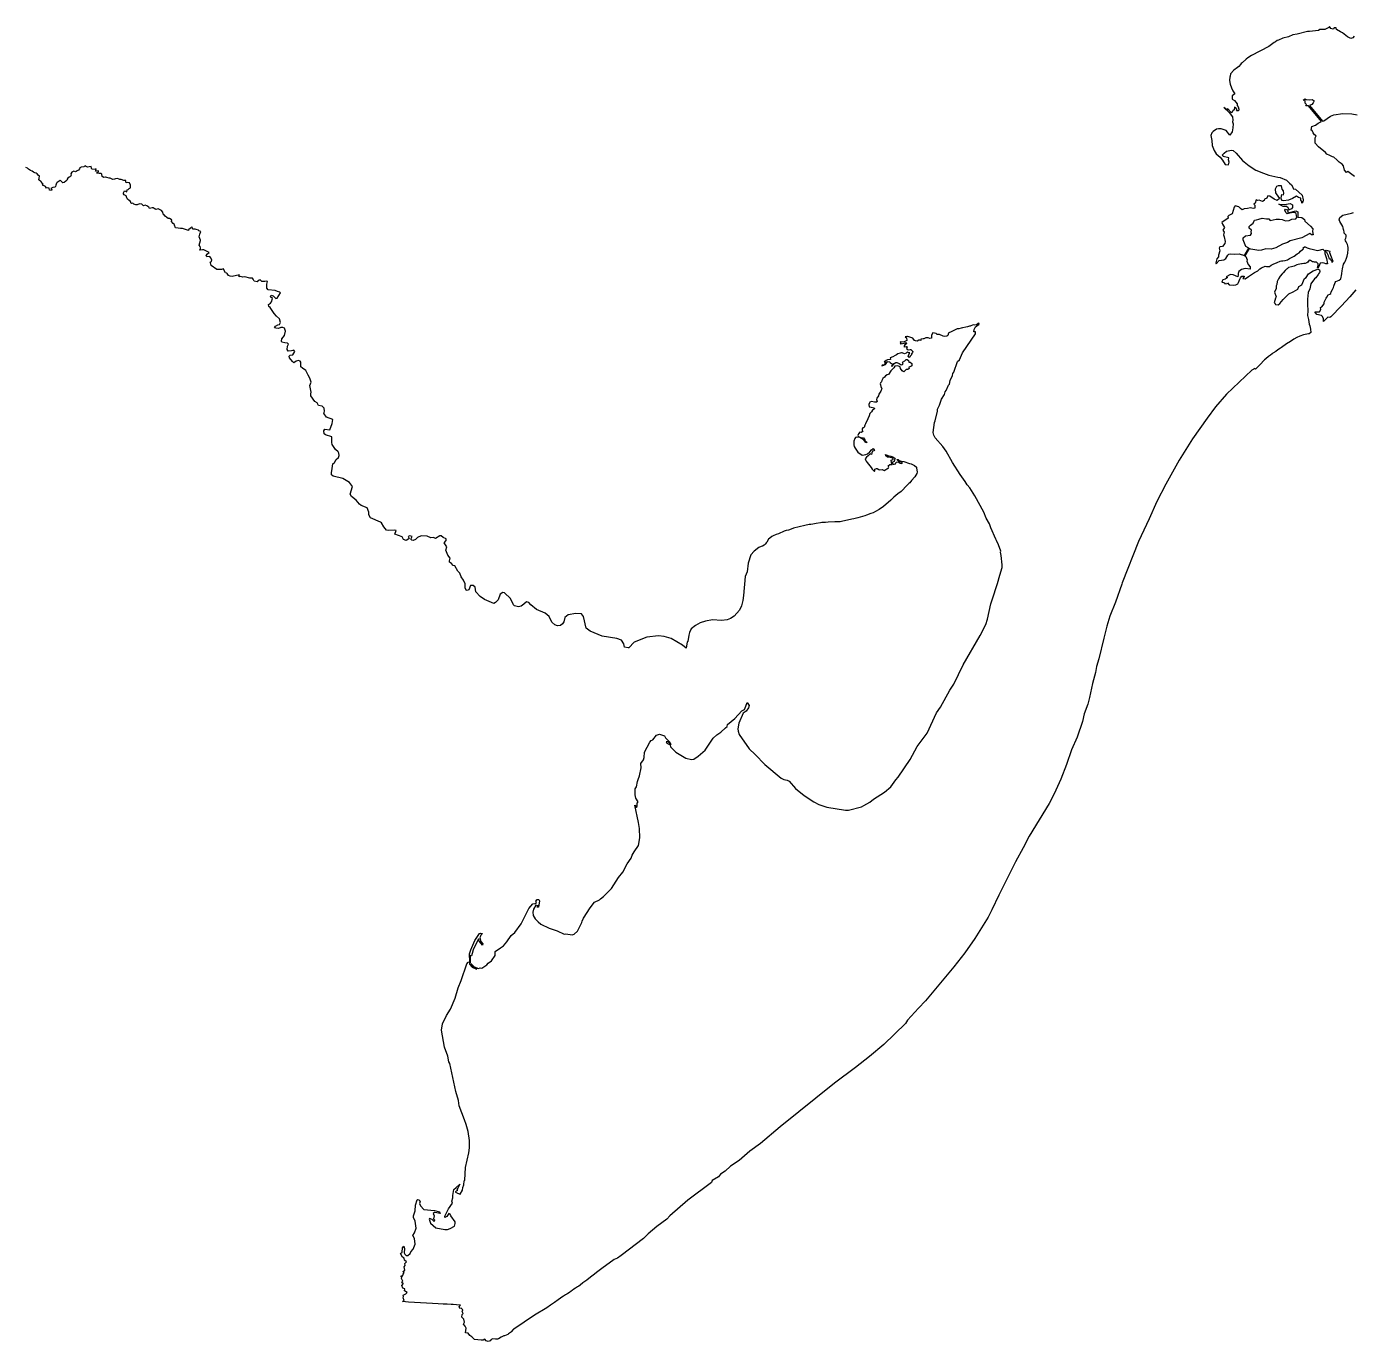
# Model space of a CAD drawing. Extents: x -74 to -34.8, y -33.8 to 5.3.
# Drawn here: x -54.126 to -52.032, y -33.752 to -31.677 of the extents above; entities that cross this region are included whole.
import ezdxf

# ---------------------------------------------------------------- set-up
doc = ezdxf.new("R2010")
doc.units = 0
doc.header["$LTSCALE"] = 2
doc.layers.add('UFEBRASIL', color=7, linetype='Continuous')

msp = doc.modelspace()

# ---------------------------------------------------------------- linework, layer by layer
at = {"layer": 'UFEBRASIL'}
for points in [[(-52.0307, -31.6923), (-52.0327, -31.6952), (-52.036, -31.6958), (-52.0414, -31.6933), (-52.0491, -31.6872), (-52.0523, -31.6857), (-52.0583, -31.682), (-52.0589, -31.679), (-52.062, -31.6791), (-52.0637, -31.6813), (-52.0677, -31.6801), (-52.0696, -31.6771), (-52.0704, -31.6784), (-52.0769, -31.682), (-52.0851, -31.682), (-52.0869, -31.6835), (-52.101, -31.685), (-52.1041, -31.6847), (-52.1205, -31.6893), (-52.1274, -31.6901), (-52.1341, -31.6933), (-52.1431, -31.6956), (-52.1502, -31.6985), (-52.1524, -31.6993), (-52.1549, -31.7012), (-52.1567, -31.7025), (-52.161, -31.7057), (-52.1653, -31.7085), (-52.1929, -31.7226), (-52.1985, -31.7264), (-52.2009, -31.7287), (-52.2073, -31.7343), (-52.2092, -31.7355), (-52.2103, -31.7369), (-52.2129, -31.74), (-52.2148, -31.7415), (-52.2204, -31.746), (-52.2258, -31.7519), (-52.2266, -31.7555), (-52.2271, -31.7572), (-52.2276, -31.7618), (-52.2271, -31.7653), (-52.2266, -31.7683), (-52.2245, -31.7737), (-52.2222, -31.7788), (-52.219, -31.7835), (-52.223, -31.7867), (-52.2232, -31.789), (-52.2234, -31.7918), (-52.2197, -31.7937), (-52.2155, -31.7993), (-52.2153, -31.8018), (-52.2139, -31.8038), (-52.2126, -31.8076), (-52.2134, -31.8099), (-52.2162, -31.8102), (-52.2155, -31.8085), (-52.2172, -31.8055), (-52.2193, -31.8044), (-52.2201, -31.8084), (-52.2219, -31.81), (-52.2235, -31.8134), (-52.2253, -31.8124), (-52.2305, -31.8065), (-52.2305, -31.8091), (-52.2362, -31.805), (-52.2279, -31.813), (-52.2227, -31.8196), (-52.222, -31.8251), (-52.2228, -31.8274), (-52.2216, -31.8306), (-52.2219, -31.837), (-52.223, -31.8434), (-52.2267, -31.8485), (-52.2327, -31.841), (-52.2405, -31.8385), (-52.2446, -31.8383), (-52.2477, -31.839), (-52.2534, -31.8425), (-52.2552, -31.8447), (-52.2568, -31.8493), (-52.2551, -31.8569), (-52.2545, -31.8648), (-52.2515, -31.8728), (-52.2501, -31.8754), (-52.2487, -31.8778), (-52.2423, -31.8832), (-52.2384, -31.8881), (-52.2345, -31.8947), (-52.2289, -31.8956), (-52.2279, -31.8909), (-52.2291, -31.8875), (-52.2286, -31.8844), (-52.2376, -31.8823), (-52.2382, -31.8798), (-52.236, -31.877), (-52.2322, -31.8739), (-52.2241, -31.8722), (-52.2214, -31.8725), (-52.2168, -31.8768), (-52.2069, -31.8883), (-52.1965, -31.8967), (-52.1858, -31.904), (-52.1737, -31.9085), (-52.1652, -31.9117), (-52.1509, -31.9148), (-52.1473, -31.9156), (-52.1376, -31.9193), (-52.133, -31.9237), (-52.1327, -31.9244), (-52.1296, -31.927), (-52.1275, -31.9306), (-52.1269, -31.9332), (-52.123, -31.9335), (-52.1129, -31.9431), (-52.1112, -31.9507), (-52.1117, -31.9541), (-52.1131, -31.9559), (-52.1133, -31.9532), (-52.1148, -31.9513), (-52.115, -31.9478), (-52.1186, -31.9469), (-52.1218, -31.945), (-52.128, -31.9486), (-52.1342, -31.9509), (-52.142, -31.9523), (-52.1442, -31.9515), (-52.1455, -31.9498), (-52.146, -31.9475), (-52.1448, -31.9424), (-52.1423, -31.9425), (-52.1414, -31.9406), (-52.1423, -31.9362), (-52.1445, -31.9338), (-52.1454, -31.9286), (-52.1507, -31.9283), (-52.1532, -31.9294), (-52.1555, -31.9339), (-52.1547, -31.9396), (-52.1539, -31.9413), (-52.1484, -31.9485), (-52.1522, -31.9516), (-52.1569, -31.9497), (-52.164, -31.9448), (-52.167, -31.9441), (-52.1686, -31.9482), (-52.172, -31.9494), (-52.1725, -31.9515), (-52.1751, -31.9534), (-52.1808, -31.951), (-52.1832, -31.9514), (-52.1854, -31.9507), (-52.1867, -31.9558), (-52.1892, -31.9575), (-52.1876, -31.9591), (-52.1875, -31.9637), (-52.1902, -31.9644), (-52.1945, -31.9633), (-52.1988, -31.964), (-52.2041, -31.9646), (-52.2074, -31.9664), (-52.2102, -31.9644), (-52.2126, -31.9615), (-52.2186, -31.96), (-52.2201, -31.9624), (-52.2233, -31.9725), (-52.2286, -31.9754), (-52.23, -31.9771), (-52.2297, -31.9793), (-52.2397, -31.9863), (-52.2384, -31.9889), (-52.2354, -31.9944), (-52.2377, -31.9982), (-52.2359, -32.0014), (-52.2371, -32.006), (-52.2356, -32.0088), (-52.2342, -32.0165), (-52.2349, -32.0197), (-52.2385, -32.0241), (-52.2424, -32.025), (-52.2438, -32.0269), (-52.2425, -32.0311), (-52.2447, -32.0378), (-52.2445, -32.0404), (-52.2473, -32.0437), (-52.2492, -32.0498), (-52.2482, -32.0517), (-52.2436, -32.0463), (-52.2364, -32.045), (-52.233, -32.0431), (-52.2302, -32.0378), (-52.2287, -32.0364), (-52.2263, -32.0358), (-52.2199, -32.0364), (-52.2124, -32.0359), (-52.2039, -32.0384), (-52.1969, -32.027), (-52.2015, -32.024), (-52.2059, -32.0137), (-52.2058, -32.0103), (-52.2019, -32.0075), (-52.1945, -32.0063), (-52.1929, -32.0036), (-52.1932, -32.0009), (-52.1925, -31.9982), (-52.1966, -31.9952), (-52.1961, -31.9925), (-52.1944, -31.9903), (-52.1898, -31.9876), (-52.1882, -31.9829), (-52.1846, -31.982), (-52.1809, -31.9813), (-52.1756, -31.9793), (-52.1691, -31.9804), (-52.1655, -31.9808), (-52.1632, -31.9831), (-52.1536, -31.981), (-52.1486, -31.9809), (-52.1443, -31.9814), (-52.1391, -31.9835), (-52.1332, -31.9832), (-52.1291, -31.9811), (-52.1229, -31.9807), (-52.1212, -31.9787), (-52.1223, -31.9723), (-52.1237, -31.9711), (-52.1276, -31.9704), (-52.1365, -31.9725), (-52.1384, -31.9707), (-52.1403, -31.967), (-52.1389, -31.9654), (-52.1364, -31.9663), (-52.1338, -31.9651), (-52.1347, -31.9633), (-52.1377, -31.961), (-52.1426, -31.9609), (-52.1495, -31.9573), (-52.1405, -31.9578), (-52.1314, -31.9566), (-52.1282, -31.9587), (-52.1278, -31.9625), (-52.1296, -31.9646), (-52.1358, -31.9672), (-52.1346, -31.971), (-52.1225, -31.9681), (-52.1196, -31.9695), (-52.1197, -31.9781), (-52.1131, -31.9782), (-52.1093, -31.9817), (-52.1084, -31.9844), (-52.0997, -31.9919), (-52.0961, -31.9962), (-52.0963, -32.0008), (-52.0953, -32.0056), (-52.0982, -32.0059), (-52.1007, -32.0038), (-52.1133, -32.0107), (-52.1318, -32.0154), (-52.1359, -32.0181), (-52.1437, -32.0204), (-52.1543, -32.0265), (-52.1619, -32.0283), (-52.17, -32.0278), (-52.1767, -32.0302), (-52.1813, -32.0305), (-52.1937, -32.0283), (-52.1962, -32.0273), (-52.2034, -32.0388), (-52.2015, -32.0402), (-52.1994, -32.0454), (-52.1998, -32.0475), (-52.1979, -32.0528), (-52.1947, -32.0563), (-52.195, -32.06), (-52.2029, -32.0589), (-52.2085, -32.0604), (-52.2125, -32.0636), (-52.2139, -32.0669), (-52.2135, -32.0691), (-52.2144, -32.0723), (-52.2216, -32.0688), (-52.226, -32.0683), (-52.2327, -32.0723), (-52.2306, -32.0734), (-52.2326, -32.0746), (-52.2333, -32.0745), (-52.2344, -32.0756), (-52.2381, -32.0767), (-52.2389, -32.0789), (-52.2396, -32.0805), (-52.2365, -32.0811), (-52.235, -32.0822), (-52.2349, -32.0833), (-52.2313, -32.0828), (-52.2305, -32.0816), (-52.2279, -32.0848), (-52.2206, -32.0853), (-52.2172, -32.0846), (-52.2144, -32.083), (-52.2131, -32.0809), (-52.2109, -32.076), (-52.2102, -32.0737), (-52.208, -32.0712), (-52.2043, -32.0709), (-52.2041, -32.0713), (-52.2061, -32.0748), (-52.2026, -32.0753), (-52.1974, -32.0718), (-52.1877, -32.0652), (-52.1846, -32.0638), (-52.1826, -32.0628), (-52.1794, -32.0596), (-52.1767, -32.0578), (-52.1712, -32.0555), (-52.1688, -32.0557), (-52.1643, -32.0558), (-52.1614, -32.0539), (-52.1585, -32.052), (-52.1523, -32.0493), (-52.1473, -32.0475), (-52.1452, -32.0471), (-52.1431, -32.0467), (-52.1393, -32.0465), (-52.1358, -32.0453), (-52.1328, -32.0432), (-52.1295, -32.0416), (-52.1256, -32.0397), (-52.1251, -32.0394), (-52.1205, -32.0359), (-52.1175, -32.0344), (-52.1156, -32.0316), (-52.1124, -32.0288), (-52.1106, -32.0279), (-52.1112, -32.0264), (-52.1093, -32.0247), (-52.1082, -32.0248), (-52.1048, -32.0261), (-52.1019, -32.0273), (-52.0948, -32.0292), (-52.0947, -32.0292), (-52.0908, -32.0299), (-52.0884, -32.0303), (-52.0857, -32.0299), (-52.08, -32.0283), (-52.0775, -32.0309), (-52.0747, -32.0299), (-52.0688, -32.0318), (-52.0695, -32.0339), (-52.0686, -32.0362), (-52.0682, -32.0377), (-52.0645, -32.0475), (-52.0654, -32.0493), (-52.0652, -32.048), (-52.0669, -32.0465), (-52.0673, -32.0444), (-52.0696, -32.044), (-52.0703, -32.0423), (-52.071, -32.0401), (-52.0714, -32.0389), (-52.0731, -32.0345), (-52.074, -32.0337), (-52.0767, -32.0318), (-52.0769, -32.0352), (-52.0745, -32.043), (-52.0727, -32.0516), (-52.0755, -32.0514), (-52.078, -32.0506), (-52.0799, -32.05), (-52.0845, -32.0503), (-52.0855, -32.0529), (-52.0862, -32.056), (-52.0884, -32.0585), (-52.0876, -32.0538), (-52.0877, -32.0515), (-52.0901, -32.0491), (-52.0934, -32.0487), (-52.0947, -32.0486), (-52.0963, -32.0482), (-52.0996, -32.0465), (-52.1018, -32.0456), (-52.1036, -32.049), (-52.1054, -32.0498), (-52.1078, -32.0509), (-52.1102, -32.0509), (-52.1128, -32.0517), (-52.114, -32.0517), (-52.1191, -32.0524), (-52.1212, -32.0534), (-52.1256, -32.055), (-52.1294, -32.0565), (-52.1341, -32.0575), (-52.1366, -32.0594), (-52.1372, -32.0599), (-52.1394, -32.0622), (-52.1427, -32.066), (-52.1445, -32.0673), (-52.1473, -32.0709), (-52.1499, -32.075), (-52.1521, -32.0797), (-52.1527, -32.0841), (-52.154, -32.0861), (-52.154, -32.0904), (-52.1563, -32.0963), (-52.1539, -32.1037), (-52.155, -32.1058), (-52.1556, -32.1096), (-52.1569, -32.1131), (-52.1558, -32.1135), (-52.1549, -32.1156), (-52.1504, -32.1163), (-52.1478, -32.1143), (-52.1427, -32.1077), (-52.1339, -32.0989), (-52.127, -32.0959), (-52.1193, -32.0915), (-52.1178, -32.0873), (-52.1131, -32.0848), (-52.109, -32.0746), (-52.1066, -32.0732), (-52.1025, -32.0672), (-52.0954, -32.0626), (-52.088, -32.0601), (-52.0855, -32.0611), (-52.0848, -32.0636), (-52.0853, -32.0653), (-52.087, -32.0675), (-52.0873, -32.0684), (-52.0912, -32.0735), (-52.093, -32.075), (-52.0993, -32.0831), (-52.1005, -32.091), (-52.1031, -32.0966), (-52.1042, -32.1072), (-52.1045, -32.1136), (-52.1039, -32.1272), (-52.1037, -32.1281), (-52.1041, -32.1309), (-52.1044, -32.133), (-52.1028, -32.1394), (-52.1016, -32.1467), (-52.1015, -32.147), (-52.1008, -32.1492), (-52.0998, -32.1549), (-52.0989, -32.1601), (-52.1016, -32.1621), (-52.1027, -32.162), (-52.108, -32.1633), (-52.1106, -32.1637), (-52.1163, -32.1659), (-52.1212, -32.1677), (-52.1258, -32.1704), (-52.1311, -32.1739), (-52.1372, -32.178), (-52.1452, -32.1837), (-52.147, -32.1849), (-52.1509, -32.1874), (-52.1545, -32.1898), (-52.1588, -32.1927), (-52.1599, -32.1935), (-52.1627, -32.1956), (-52.1657, -32.1978), (-52.1702, -32.2014), (-52.172, -32.2032), (-52.1735, -32.2048), (-52.178, -32.2093), (-52.1816, -32.213), (-52.1864, -32.2177), (-52.1874, -32.2168), (-52.1922, -32.2192), (-52.2319, -32.2571), (-52.2494, -32.2771), (-52.2625, -32.2951), (-52.286, -32.3276), (-52.3069, -32.3615), (-52.3279, -32.399), (-52.3422, -32.4266), (-52.3542, -32.4542), (-52.3711, -32.4896), (-52.3969, -32.5547), (-52.3971, -32.557), (-52.4074, -32.5854), (-52.4161, -32.6073), (-52.4211, -32.6232), (-52.4257, -32.6422), (-52.4337, -32.6749), (-52.4374, -32.6869), (-52.439, -32.6965), (-52.4437, -32.7136), (-52.4485, -32.7357), (-52.4508, -32.7463), (-52.4567, -32.7617), (-52.4595, -32.7736), (-52.468, -32.7983), (-52.4769, -32.8183), (-52.4846, -32.8416), (-52.4934, -32.8649), (-52.5039, -32.8879), (-52.512, -32.9032), (-52.5436, -32.9549), (-52.5532, -32.9729), (-52.5652, -32.9954), (-52.5914, -33.0478), (-52.6023, -33.0712), (-52.6085, -33.0825), (-52.6292, -33.1162), (-52.6449, -33.1388), (-52.6624, -33.1611), (-52.7073, -33.2147), (-52.7184, -33.2262), (-52.7354, -33.2452), (-52.7387, -33.2503), (-52.7729, -33.2835), (-52.7957, -33.3025), (-52.8176, -33.3199), (-52.8509, -33.3444), (-52.9365, -33.4135), (-52.9673, -33.4399), (-52.9844, -33.4518), (-53.001, -33.4665), (-53.0148, -33.4754), (-53.0234, -33.4834), (-53.0305, -33.488), (-53.0338, -33.4922), (-53.0437, -33.4981), (-53.0448, -33.5012), (-53.0822, -33.5291), (-53.1107, -33.554), (-53.1155, -33.5591), (-53.1309, -33.5705), (-53.1448, -33.5822), (-53.1521, -33.5895), (-53.1874, -33.6165), (-53.1931, -33.6204), (-53.1958, -33.6217), (-53.1985, -33.6229), (-53.2177, -33.6371), (-53.224, -33.6418), (-53.2317, -33.6475), (-53.2335, -33.6489), (-53.2383, -33.6525), (-53.2418, -33.6552), (-53.2447, -33.6573), (-53.2479, -33.6597), (-53.2523, -33.6635), (-53.2544, -33.6649), (-53.2563, -33.6659), (-53.2595, -33.668), (-53.2619, -33.6698), (-53.2647, -33.6715), (-53.2663, -33.6728), (-53.269, -33.6749), (-53.2716, -33.6764), (-53.2734, -33.6776), (-53.2753, -33.6787), (-53.2787, -33.6806), (-53.2812, -33.6824), (-53.283, -33.6836), (-53.287, -33.6865), (-53.2928, -33.6907), (-53.2989, -33.6949), (-53.305, -33.6988), (-53.3242, -33.7108), (-53.3566, -33.7326), (-53.3577, -33.7334), (-53.3608, -33.7367), (-53.3621, -33.7379), (-53.3651, -33.7403), (-53.3662, -33.7413), (-53.3714, -33.743), (-53.3728, -33.7433), (-53.3766, -33.7452), (-53.377, -33.7452), (-53.3811, -33.7477), (-53.3828, -33.7487), (-53.3859, -33.7484), (-53.3902, -33.7479), (-53.3925, -33.7489), (-53.3942, -33.7511), (-53.3972, -33.7521), (-53.4005, -33.7512), (-53.4026, -33.7487), (-53.4051, -33.7501), (-53.4083, -33.7503), (-53.4188, -33.7489), (-53.4232, -33.7446), (-53.4263, -33.7428), (-53.4289, -33.7389), (-53.4333, -33.7387), (-53.4321, -33.731), (-53.4335, -33.7279), (-53.4362, -33.725), (-53.4348, -33.7217), (-53.4358, -33.7168), (-53.439, -33.7135), (-53.4385, -33.7095), (-53.437, -33.7079), (-53.4386, -33.7046), (-53.4374, -33.7022), (-53.4401, -33.6994), (-53.4421, -33.7003), (-53.4433, -33.6968), (-53.4409, -33.6946), (-53.4475, -33.6942), (-53.4524, -33.694), (-53.4555, -33.6938), (-53.4621, -33.6934), (-53.4686, -33.6931), (-53.476, -33.6926), (-53.4851, -33.6922), (-53.5231, -33.69), (-53.5326, -33.6888), (-53.5298, -33.6875), (-53.5313, -33.6835), (-53.5308, -33.6812), (-53.5313, -33.679), (-53.527, -33.6768), (-53.5249, -33.6747), (-53.5292, -33.6724), (-53.5286, -33.6692), (-53.5321, -33.6678), (-53.5338, -33.6639), (-53.5309, -33.6607), (-53.5335, -33.6596), (-53.5322, -33.6569), (-53.534, -33.6526), (-53.5336, -33.6505), (-53.5351, -33.6487), (-53.532, -33.6485), (-53.5316, -33.646), (-53.5301, -33.6433), (-53.532, -33.6419), (-53.5286, -33.6395), (-53.5297, -33.6343), (-53.5283, -33.6324), (-53.5286, -33.6293), (-53.5264, -33.6263), (-53.5292, -33.6238), (-53.5301, -33.6207), (-53.5326, -33.6193), (-53.5357, -33.6131), (-53.5329, -33.6112), (-53.5325, -33.6041), (-53.5303, -33.6015), (-53.5292, -33.6054), (-53.5301, -33.6121), (-53.5289, -33.6144), (-53.5267, -33.6163), (-53.524, -33.6165), (-53.5202, -33.6133), (-53.5195, -33.6108), (-53.5158, -33.6067), (-53.5127, -33.5988), (-53.5138, -33.5897), (-53.516, -33.5848), (-53.5135, -33.5807), (-53.5109, -33.5732), (-53.5124, -33.5623), (-53.515, -33.5566), (-53.5153, -33.554), (-53.5124, -33.5461), (-53.5122, -33.5369), (-53.5092, -33.5288), (-53.509, -33.5281), (-53.5068, -33.5285), (-53.5049, -33.5306), (-53.5056, -33.5346), (-53.5041, -33.538), (-53.4986, -33.5437), (-53.4822, -33.5456), (-53.4743, -33.5476), (-53.4733, -33.55), (-53.4785, -33.549), (-53.4819, -33.5487), (-53.4839, -33.5503), (-53.4825, -33.5536), (-53.4835, -33.5586), (-53.482, -33.5602), (-53.4824, -33.5626), (-53.4856, -33.5596), (-53.4901, -33.5583), (-53.4904, -33.5593), (-53.4885, -33.5656), (-53.4797, -33.5728), (-53.4658, -33.5753), (-53.4613, -33.5753), (-53.4571, -33.5739), (-53.4505, -33.5703), (-53.4493, -33.5657), (-53.4496, -33.5635), (-53.4564, -33.554), (-53.4574, -33.5512), (-53.4592, -33.55), (-53.4627, -33.555), (-53.4659, -33.5563), (-53.4658, -33.5545), (-53.4598, -33.5426), (-53.4537, -33.5338), (-53.4547, -33.5308), (-53.453, -33.5255), (-53.4531, -33.5219), (-53.4514, -33.5125), (-53.4476, -33.509), (-53.4423, -33.5037), (-53.4452, -33.5103), (-53.4469, -33.5127), (-53.4457, -33.5141), (-53.4496, -33.5158), (-53.4459, -33.5181), (-53.4413, -33.5195), (-53.4376, -33.5131), (-53.4375, -33.5091), (-53.4357, -33.5051), (-53.4352, -33.4986), (-53.4344, -33.4976), (-53.4333, -33.4778), (-53.4279, -33.4542), (-53.427, -33.4465), (-53.427, -33.435), (-53.4288, -33.4206), (-53.4321, -33.4095), (-53.4347, -33.4026), (-53.443, -33.3804), (-53.4443, -33.3721), (-53.4483, -33.3577), (-53.4576, -33.3133), (-53.4593, -33.3106), (-53.4612, -33.3019), (-53.4661, -33.2878), (-53.4708, -33.2609), (-53.4692, -33.2509), (-53.4633, -33.2378), (-53.4568, -33.2277), (-53.4493, -33.2102), (-53.4449, -33.1938), (-53.44, -33.1823), (-53.4311, -33.1561), (-53.429, -33.1536), (-53.426, -33.1529), (-53.4269, -33.1404), (-53.4245, -33.1341), (-53.4182, -33.1196), (-53.4111, -33.1084), (-53.4092, -33.1077), (-53.4064, -33.1082), (-53.409, -33.1109), (-53.4105, -33.115), (-53.4087, -33.1209), (-53.406, -33.1244), (-53.4065, -33.1267), (-53.4113, -33.1205), (-53.4127, -33.1165), (-53.421, -33.134), (-53.4224, -33.1401), (-53.4236, -33.1438), (-53.425, -33.1433), (-53.4259, -33.1426), (-53.4255, -33.1544), (-53.4269, -33.1546), (-53.427, -33.1569), (-53.4225, -33.1616), (-53.4158, -33.1644), (-53.4153, -33.1638), (-53.4212, -33.1612), (-53.4248, -33.1556), (-53.4192, -33.1607), (-53.4128, -33.1638), (-53.4098, -33.1626), (-53.4071, -33.1631), (-53.3996, -33.1578), (-53.3972, -33.155), (-53.3922, -33.1512), (-53.3864, -33.143), (-53.3865, -33.1368), (-53.3777, -33.1308), (-53.3733, -33.1278), (-53.3678, -33.1217), (-53.3609, -33.1113), (-53.3551, -33.107), (-53.345, -33.0932), (-53.333, -33.069), (-53.3267, -33.0613), (-53.3234, -33.0608), (-53.3212, -33.0592), (-53.3219, -33.0571), (-53.3198, -33.0548), (-53.3174, -33.0549), (-53.3161, -33.057), (-53.3181, -33.0667), (-53.3205, -33.0665), (-53.3185, -33.0645), (-53.3223, -33.0638), (-53.3258, -33.0698), (-53.3266, -33.0748), (-53.3263, -33.0801), (-53.3231, -33.0853), (-53.3182, -33.0901), (-53.314, -33.0936), (-53.3008, -33.1001), (-53.2883, -33.1042), (-53.2774, -33.1094), (-53.2746, -33.1088), (-53.2647, -33.1102), (-53.2618, -33.1095), (-53.2566, -33.1045), (-53.2539, -33.0995), (-53.2493, -33.0909), (-53.2491, -33.0887), (-53.2468, -33.084), (-53.2366, -33.0676), (-53.2293, -33.059), (-53.2215, -33.0553), (-53.2199, -33.0534), (-53.2151, -33.0499), (-53.2028, -33.0375), (-53.1915, -33.0198), (-53.1849, -33.0117), (-53.1779, -32.9986), (-53.1718, -32.9896), (-53.1702, -32.9849), (-53.1667, -32.9796), (-53.16, -32.9697), (-53.1581, -32.9572), (-53.1585, -32.9428), (-53.1599, -32.933), (-53.1659, -32.9056), (-53.1649, -32.9064), (-53.1631, -32.9094), (-53.1621, -32.9068), (-53.162, -32.9029), (-53.1608, -32.9004), (-53.1641, -32.895), (-53.1654, -32.8896), (-53.1654, -32.8798), (-53.1631, -32.8769), (-53.1618, -32.8687), (-53.1608, -32.8652), (-53.1583, -32.8594), (-53.156, -32.847), (-53.1563, -32.8399), (-53.1522, -32.8343), (-53.1511, -32.8306), (-53.1505, -32.8224), (-53.1421, -32.8062), (-53.1401, -32.8039), (-53.1377, -32.8028), (-53.1317, -32.7952), (-53.1267, -32.7938), (-53.1193, -32.7964), (-53.1177, -32.7994), (-53.1104, -32.8062), (-53.1089, -32.8103), (-53.1134, -32.8047), (-53.1145, -32.8058), (-53.1165, -32.8059), (-53.1156, -32.808), (-53.1103, -32.8107), (-53.1095, -32.8137), (-53.1013, -32.822), (-53.0854, -32.8316), (-53.0763, -32.834), (-53.0728, -32.833), (-53.0659, -32.8287), (-53.0586, -32.8222), (-53.0549, -32.8188), (-53.0425, -32.8003), (-53.0364, -32.7947), (-53.03, -32.7905), (-53.023, -32.7838), (-53.0204, -32.7816), (-53.0195, -32.7786), (-53.0079, -32.7688), (-52.9968, -32.757), (-52.9926, -32.7547), (-52.9907, -32.7497), (-52.9885, -32.7438), (-52.9854, -32.7483), (-52.9866, -32.7522), (-52.9901, -32.7573), (-52.9948, -32.7608), (-53.0015, -32.7765), (-53.0034, -32.7854), (-53.003, -32.7892), (-53.0013, -32.7944), (-52.9856, -32.8168), (-52.9758, -32.8256), (-52.9607, -32.8416), (-52.9351, -32.8632), (-52.9307, -32.8653), (-52.9254, -32.8661), (-52.9224, -32.8677), (-52.9122, -32.8793), (-52.8985, -32.8908), (-52.8835, -32.9007), (-52.8754, -32.9049), (-52.8629, -32.9091), (-52.8335, -32.9139), (-52.8286, -32.9135), (-52.8084, -32.9082), (-52.8047, -32.9062), (-52.7951, -32.9012), (-52.7892, -32.8964), (-52.7721, -32.8854), (-52.7617, -32.877), (-52.7538, -32.8657), (-52.7501, -32.8618), (-52.7313, -32.8338), (-52.7204, -32.813), (-52.7047, -32.7922), (-52.6898, -32.76), (-52.6833, -32.751), (-52.6686, -32.7242), (-52.6626, -32.7151), (-52.6475, -32.6842), (-52.6207, -32.6382), (-52.6117, -32.6205), (-52.6091, -32.6123), (-52.6043, -32.5883), (-52.602, -32.5816), (-52.5935, -32.556), (-52.5898, -32.5429), (-52.5864, -32.5307), (-52.5862, -32.5267), (-52.5876, -32.5118), (-52.589, -32.5068), (-52.5883, -32.5049), (-52.592, -32.495), (-52.595, -32.4882), (-52.5959, -32.4862), (-52.6039, -32.4683), (-52.6059, -32.462), (-52.6112, -32.4528), (-52.615, -32.4435), (-52.6293, -32.4179), (-52.6371, -32.4052), (-52.6414, -32.4004), (-52.6444, -32.3949), (-52.6527, -32.384), (-52.6647, -32.3649), (-52.6746, -32.3474), (-52.6797, -32.34), (-52.692, -32.3263), (-52.6941, -32.3219), (-52.6949, -32.3179), (-52.6929, -32.3021), (-52.6921, -32.2991), (-52.6882, -32.2842), (-52.688, -32.2809), (-52.6849, -32.2745), (-52.6821, -32.265), (-52.6773, -32.258), (-52.6759, -32.2533), (-52.6744, -32.2515), (-52.671, -32.2428), (-52.6695, -32.2412), (-52.6683, -32.2356), (-52.6643, -32.228), (-52.664, -32.2247), (-52.6625, -32.2224), (-52.6566, -32.2059), (-52.6535, -32.2029), (-52.6489, -32.192), (-52.6285, -32.162), (-52.628, -32.159), (-52.6308, -32.1591), (-52.6302, -32.155), (-52.628, -32.1511), (-52.6224, -32.1466), (-52.6229, -32.1454), (-52.6243, -32.1459), (-52.6265, -32.1476), (-52.6292, -32.1482), (-52.6321, -32.148), (-52.6367, -32.1499), (-52.6379, -32.15), (-52.6408, -32.1511), (-52.6437, -32.1515), (-52.6481, -32.1525), (-52.6488, -32.1526), (-52.6509, -32.1532), (-52.6546, -32.154), (-52.657, -32.1542), (-52.6594, -32.155), (-52.6669, -32.159), (-52.6702, -32.1603), (-52.6706, -32.1612), (-52.672, -32.1646), (-52.6734, -32.1655), (-52.6771, -32.1661), (-52.6793, -32.1656), (-52.6848, -32.1633), (-52.6886, -32.1633), (-52.6903, -32.1613), (-52.6957, -32.1602), (-52.6978, -32.1641), (-52.6978, -32.1687), (-52.7001, -32.1692), (-52.7027, -32.1684), (-52.7047, -32.1682), (-52.7064, -32.1682), (-52.7099, -32.1697), (-52.711, -32.1697), (-52.7145, -32.1704), (-52.7144, -32.1723), (-52.7162, -32.1721), (-52.7177, -32.172), (-52.7203, -32.1734), (-52.7227, -32.1731), (-52.7247, -32.1724), (-52.727, -32.169), (-52.7301, -32.1677), (-52.7333, -32.1668), (-52.7356, -32.1664), (-52.7364, -32.1662), (-52.7391, -32.1668), (-52.7369, -32.1682), (-52.7368, -32.1725), (-52.7385, -32.1735), (-52.7406, -32.1749), (-52.7449, -32.1754), (-52.7467, -32.1744), (-52.747, -32.1751), (-52.7463, -32.1765), (-52.7473, -32.178), (-52.7436, -32.1772), (-52.741, -32.1766), (-52.7375, -32.1755), (-52.7369, -32.1779), (-52.7397, -32.1792), (-52.7411, -32.1821), (-52.7398, -32.1825), (-52.7376, -32.1819), (-52.7359, -32.1825), (-52.737, -32.1851), (-52.736, -32.1867), (-52.7334, -32.1875), (-52.7314, -32.1868), (-52.7302, -32.187), (-52.7272, -32.1897), (-52.7276, -32.1916), (-52.729, -32.1934), (-52.7291, -32.1954), (-52.7314, -32.1974), (-52.7328, -32.1993), (-52.7343, -32.1979), (-52.7334, -32.1945), (-52.732, -32.1919), (-52.7344, -32.1913), (-52.7358, -32.1907), (-52.7379, -32.1925), (-52.7404, -32.1936), (-52.7439, -32.1921), (-52.745, -32.1922), (-52.747, -32.1928), (-52.7506, -32.1937), (-52.753, -32.1951), (-52.7551, -32.1961), (-52.7586, -32.1984), (-52.763, -32.1999), (-52.7622, -32.2022), (-52.7625, -32.2024), (-52.7671, -32.2031), (-52.7694, -32.2041), (-52.7706, -32.205), (-52.7725, -32.2061), (-52.769, -32.2065), (-52.7702, -32.2079), (-52.7726, -32.2108), (-52.7755, -32.2116), (-52.7763, -32.2127), (-52.773, -32.2115), (-52.7705, -32.2103), (-52.7672, -32.2058), (-52.7636, -32.2064), (-52.7627, -32.208), (-52.761, -32.2088), (-52.7593, -32.2107), (-52.7608, -32.2126), (-52.7601, -32.2134), (-52.7592, -32.2123), (-52.7567, -32.2087), (-52.7538, -32.2074), (-52.7525, -32.2075), (-52.7486, -32.2091), (-52.7454, -32.2109), (-52.7433, -32.2105), (-52.7424, -32.2088), (-52.7432, -32.2067), (-52.7396, -32.2047), (-52.7377, -32.2024), (-52.7359, -32.2026), (-52.734, -32.2042), (-52.7335, -32.2069), (-52.7312, -32.2068), (-52.7286, -32.2089), (-52.7289, -32.2123), (-52.7301, -32.2136), (-52.7337, -32.2145), (-52.7328, -32.2167), (-52.7351, -32.2184), (-52.7377, -32.2183), (-52.7386, -32.2192), (-52.7412, -32.222), (-52.7422, -32.2216), (-52.7438, -32.2202), (-52.7464, -32.2165), (-52.7473, -32.214), (-52.7507, -32.2123), (-52.7557, -32.2132), (-52.7572, -32.2155), (-52.7585, -32.2171), (-52.7604, -32.2188), (-52.762, -32.2206), (-52.7658, -32.2261), (-52.7679, -32.2266), (-52.7702, -32.2281), (-52.7721, -32.2306), (-52.7745, -32.2324), (-52.7762, -32.2357), (-52.7765, -32.2377), (-52.7781, -32.2393), (-52.7786, -32.2407), (-52.7781, -32.2427), (-52.7779, -32.245), (-52.7762, -32.2488), (-52.7772, -32.2508), (-52.7774, -32.2527), (-52.7806, -32.2572), (-52.7813, -32.26), (-52.7838, -32.2635), (-52.7847, -32.2655), (-52.7839, -32.2673), (-52.7833, -32.2687), (-52.7846, -32.2699), (-52.7875, -32.2701), (-52.7922, -32.2687), (-52.7951, -32.2701), (-52.7956, -32.271), (-52.7965, -32.2733), (-52.7959, -32.2773), (-52.793, -32.2777), (-52.7884, -32.2789), (-52.7875, -32.2802), (-52.7906, -32.2826), (-52.7925, -32.2849), (-52.7952, -32.2875), (-52.7959, -32.2915), (-52.7982, -32.296), (-52.8019, -32.3042), (-52.8031, -32.3063), (-52.8041, -32.3099), (-52.806, -32.3103), (-52.8071, -32.3118), (-52.8073, -32.3143), (-52.8061, -32.3159), (-52.8087, -32.3177), (-52.8107, -32.3174), (-52.8128, -32.3198), (-52.8138, -32.3224), (-52.8134, -32.3235), (-52.8116, -32.3246), (-52.8094, -32.3254), (-52.8052, -32.3263), (-52.803, -32.3291), (-52.8028, -32.3303), (-52.7992, -32.3334), (-52.8015, -32.3337), (-52.804, -32.3301), (-52.8053, -32.3286), (-52.8108, -32.3258), (-52.8109, -32.3258), (-52.8162, -32.325), (-52.8175, -32.3258), (-52.8187, -32.3274), (-52.8202, -32.3312), (-52.8204, -32.3371), (-52.8199, -32.3399), (-52.8182, -32.3426), (-52.8138, -32.3488), (-52.8071, -32.3533), (-52.8037, -32.353), (-52.8012, -32.3524), (-52.7989, -32.3516), (-52.795, -32.348), (-52.7924, -32.3453), (-52.7895, -32.3431), (-52.7878, -32.346), (-52.7885, -32.3465), (-52.7909, -32.3474), (-52.7919, -32.3499), (-52.7922, -32.3522), (-52.7945, -32.3516), (-52.7975, -32.3545), (-52.8005, -32.3569), (-52.8026, -32.3592), (-52.802, -32.3611), (-52.801, -32.3628), (-52.7991, -32.3649), (-52.793, -32.3729), (-52.7913, -32.3757), (-52.7894, -32.3779), (-52.7877, -32.3795), (-52.7872, -32.3775), (-52.787, -32.3758), (-52.7843, -32.3743), (-52.7832, -32.3745), (-52.7807, -32.3763), (-52.7795, -32.3764), (-52.7756, -32.376), (-52.7723, -32.3775), (-52.7656, -32.3736), (-52.7649, -32.3726), (-52.7661, -32.3705), (-52.7636, -32.3682), (-52.7605, -32.368), (-52.7615, -32.3613), (-52.7581, -32.3605), (-52.7587, -32.3583), (-52.7649, -32.3569), (-52.7673, -32.3565), (-52.77, -32.3545), (-52.7705, -32.3524), (-52.7674, -32.3534), (-52.7665, -32.3541), (-52.7616, -32.3552), (-52.7585, -32.3562), (-52.7552, -32.3587), (-52.7561, -32.3608), (-52.7566, -32.3634), (-52.7592, -32.3644), (-52.7586, -32.3684), (-52.7544, -32.3674), (-52.7533, -32.3646), (-52.7505, -32.3642), (-52.7471, -32.3661), (-52.7444, -32.3664), (-52.7437, -32.3649), (-52.7493, -32.3637), (-52.7506, -32.3618), (-52.7523, -32.3605), (-52.7503, -32.3603), (-52.7489, -32.3618), (-52.7454, -32.3632), (-52.7415, -32.3637), (-52.7324, -32.3668), (-52.7299, -32.3674), (-52.7265, -32.3686), (-52.7247, -32.3697), (-52.7216, -32.3726), (-52.7212, -32.3742), (-52.721, -32.3764), (-52.7203, -32.3804), (-52.7208, -32.3822), (-52.7222, -32.3851), (-52.7239, -32.3875), (-52.7294, -32.3937), (-52.732, -32.3969), (-52.7334, -32.3981), (-52.7362, -32.4011), (-52.7457, -32.4109), (-52.7508, -32.4146), (-52.7569, -32.4197), (-52.762, -32.4246), (-52.7736, -32.4344), (-52.7805, -32.4392), (-52.7861, -32.4425), (-52.7896, -32.4443), (-52.7936, -32.4456), (-52.8002, -32.4483), (-52.8028, -32.4492), (-52.814, -32.4525), (-52.82, -32.4538), (-52.8236, -32.4544), (-52.8395, -32.4582), (-52.842, -32.4586), (-52.846, -32.4586), (-52.85, -32.4585), (-52.8606, -32.4592), (-52.8649, -32.4596), (-52.8706, -32.46), (-52.8727, -32.4604), (-52.8797, -32.4612), (-52.8848, -32.4622), (-52.8883, -32.4631), (-52.8905, -32.4631), (-52.8977, -32.4644), (-52.9155, -32.4689), (-52.9193, -32.4701), (-52.9235, -32.4716), (-52.9273, -32.4726), (-52.9303, -32.4736), (-52.9392, -32.4774), (-52.943, -32.4786), (-52.9477, -32.4809), (-52.9498, -32.4821), (-52.9529, -32.4843), (-52.9547, -32.4862), (-52.9578, -32.4908), (-52.9583, -32.4915), (-52.96, -32.4938), (-52.9619, -32.4956), (-52.9645, -32.4969), (-52.9667, -32.4978), (-52.9702, -32.4992), (-52.9774, -32.5049), (-52.9827, -32.5106), (-52.9872, -32.5239), (-52.9886, -32.5377), (-52.9919, -32.5452), (-52.9942, -32.5751), (-52.9955, -32.5827), (-52.9974, -32.5912), (-53.0008, -32.5979), (-53.0093, -32.6077), (-53.0149, -32.611), (-53.0201, -32.6131), (-53.0293, -32.6142), (-53.0431, -32.6136), (-53.0541, -32.6154), (-53.063, -32.6181), (-53.07, -32.6222), (-53.077, -32.6278), (-53.0797, -32.6335), (-53.0808, -32.6375), (-53.0822, -32.6476), (-53.0831, -32.6479), (-53.0846, -32.6582), (-53.0904, -32.6533), (-53.1085, -32.643), (-53.1194, -32.6399), (-53.1284, -32.6385), (-53.1467, -32.6406), (-53.1667, -32.6486), (-53.1753, -32.6573), (-53.1765, -32.6577), (-53.1821, -32.6564), (-53.183, -32.651), (-53.1867, -32.6454), (-53.1942, -32.643), (-53.2173, -32.6389), (-53.2366, -32.6312), (-53.2428, -32.6265), (-53.2468, -32.6081), (-53.25, -32.6041), (-53.2591, -32.6035), (-53.2713, -32.6054), (-53.2762, -32.6097), (-53.2777, -32.6167), (-53.2802, -32.6199), (-53.2833, -32.6222), (-53.2878, -32.6226), (-53.2921, -32.6213), (-53.2967, -32.6168), (-53.3013, -32.6079), (-53.3043, -32.6052), (-53.3072, -32.603), (-53.3208, -32.5969), (-53.3299, -32.5899), (-53.3329, -32.5859), (-53.3368, -32.585), (-53.3408, -32.5884), (-53.3455, -32.5919), (-53.3494, -32.593), (-53.3556, -32.5914), (-53.3574, -32.5896), (-53.362, -32.5799), (-53.3714, -32.5705), (-53.3743, -32.5702), (-53.3786, -32.5729), (-53.3817, -32.5816), (-53.3855, -32.5858), (-53.3886, -32.5876), (-53.4033, -32.5811), (-53.4099, -32.5766), (-53.4169, -32.5689), (-53.4176, -32.5616), (-53.4211, -32.5591), (-53.4251, -32.5592), (-53.4279, -32.5662), (-53.4303, -32.567), (-53.4323, -32.5663), (-53.4334, -32.5631), (-53.4335, -32.5567), (-53.436, -32.5507), (-53.4402, -32.5456), (-53.4421, -32.5395), (-53.4453, -32.5364), (-53.4501, -32.5279), (-53.4524, -32.5275), (-53.4554, -32.5242), (-53.4582, -32.5224), (-53.4584, -32.5202), (-53.4572, -32.5159), (-53.4612, -32.5113), (-53.4641, -32.5032), (-53.4627, -32.4984), (-53.4666, -32.4916), (-53.4634, -32.4884), (-53.4637, -32.4855), (-53.4684, -32.4836), (-53.4714, -32.4806), (-53.4735, -32.4808), (-53.4802, -32.4848), (-53.4838, -32.4832), (-53.4876, -32.4837), (-53.4938, -32.4815), (-53.503, -32.481), (-53.5091, -32.4832), (-53.5118, -32.4865), (-53.5155, -32.4879), (-53.5178, -32.4874), (-53.5192, -32.486), (-53.5171, -32.4821), (-53.5211, -32.4807), (-53.5236, -32.4819), (-53.5221, -32.4852), (-53.5241, -32.4868), (-53.5267, -32.488), (-53.531, -32.4866), (-53.5331, -32.4825), (-53.5448, -32.4782), (-53.5423, -32.4724), (-53.5445, -32.4719), (-53.5551, -32.4726), (-53.5576, -32.4718), (-53.562, -32.4667), (-53.5656, -32.4605), (-53.5671, -32.4592), (-53.5831, -32.4523), (-53.5855, -32.4477), (-53.5858, -32.4435), (-53.5881, -32.4364), (-53.5975, -32.4331), (-53.6004, -32.431), (-53.6054, -32.4243), (-53.613, -32.4187), (-53.6149, -32.4152), (-53.6116, -32.4027), (-53.6164, -32.3965), (-53.6268, -32.3902), (-53.6418, -32.3864), (-53.6447, -32.3847), (-53.6448, -32.3812), (-53.6433, -32.3743), (-53.6427, -32.3673), (-53.64, -32.3649), (-53.637, -32.3603), (-53.6336, -32.3573), (-53.6327, -32.3538), (-53.6329, -32.3505), (-53.6339, -32.3483), (-53.638, -32.3447), (-53.6433, -32.3369), (-53.6442, -32.3337), (-53.6443, -32.3293), (-53.6438, -32.3245), (-53.6539, -32.3214), (-53.6559, -32.3197), (-53.6569, -32.3153), (-53.6552, -32.3125), (-53.647, -32.3133), (-53.6434, -32.3034), (-53.6427, -32.2972), (-53.6523, -32.2933), (-53.6564, -32.2885), (-53.6565, -32.2883), (-53.6554, -32.2839), (-53.6563, -32.2793), (-53.6591, -32.2762), (-53.6649, -32.2753), (-53.6671, -32.2709), (-53.6708, -32.2688), (-53.677, -32.2599), (-53.6773, -32.2568), (-53.6764, -32.254), (-53.6789, -32.2438), (-53.6764, -32.2381), (-53.6785, -32.2319), (-53.6812, -32.2274), (-53.6852, -32.2201), (-53.6903, -32.2164), (-53.6929, -32.2143), (-53.6929, -32.2091), (-53.6928, -32.2066), (-53.6942, -32.205), (-53.6966, -32.2042), (-53.7002, -32.2054), (-53.7039, -32.2078), (-53.7062, -32.2056), (-53.711, -32.1997), (-53.7113, -32.1975), (-53.71, -32.1956), (-53.7055, -32.1951), (-53.7024, -32.19), (-53.7041, -32.188), (-53.7054, -32.1881), (-53.7076, -32.189), (-53.7127, -32.1893), (-53.7145, -32.1865), (-53.7139, -32.1813), (-53.7126, -32.1785), (-53.7142, -32.1768), (-53.7183, -32.1765), (-53.7227, -32.175), (-53.7234, -32.1735), (-53.7227, -32.1697), (-53.7188, -32.1649), (-53.7171, -32.1576), (-53.7185, -32.1531), (-53.7216, -32.152), (-53.7243, -32.152), (-53.7281, -32.1535), (-53.7323, -32.1529), (-53.7345, -32.1527), (-53.7327, -32.1497), (-53.7292, -32.148), (-53.7265, -32.1472), (-53.7252, -32.144), (-53.7267, -32.1384), (-53.7316, -32.1343), (-53.7351, -32.1298), (-53.7413, -32.1205), (-53.7435, -32.1188), (-53.7438, -32.1155), (-53.741, -32.1136), (-53.7395, -32.1116), (-53.7379, -32.1063), (-53.7407, -32.1035), (-53.7398, -32.1009), (-53.7365, -32.102), (-53.7322, -32.1061), (-53.7302, -32.1056), (-53.7253, -32.0973), (-53.7263, -32.0963), (-53.7296, -32.0953), (-53.7333, -32.0939), (-53.7443, -32.0926), (-53.7465, -32.0902), (-53.7468, -32.088), (-53.7465, -32.0835), (-53.7457, -32.0792), (-53.7477, -32.0788), (-53.7496, -32.0797), (-53.7545, -32.0797), (-53.7571, -32.077), (-53.7587, -32.0773), (-53.7619, -32.0799), (-53.7668, -32.0791), (-53.7684, -32.0759), (-53.769, -32.0743), (-53.7732, -32.0743), (-53.7814, -32.072), (-53.7847, -32.0724), (-53.7882, -32.0718), (-53.7903, -32.0721), (-53.791, -32.0712), (-53.7895, -32.0688), (-53.8015, -32.0715), (-53.8046, -32.0708), (-53.807, -32.0701), (-53.8092, -32.0667), (-53.8098, -32.0663), (-53.8118, -32.0658), (-53.8145, -32.0611), (-53.8148, -32.0597), (-53.8181, -32.0603), (-53.8257, -32.0603), (-53.8345, -32.0542), (-53.8355, -32.0502), (-53.8361, -32.0491), (-53.8342, -32.0477), (-53.8336, -32.0455), (-53.8357, -32.0416), (-53.8368, -32.0402), (-53.8415, -32.0405), (-53.8426, -32.0383), (-53.8405, -32.0359), (-53.8376, -32.0338), (-53.8458, -32.0295), (-53.8483, -32.0293), (-53.8522, -32.0301), (-53.8511, -32.0275), (-53.8512, -32.0263), (-53.8518, -32.0241), (-53.8536, -32.0221), (-53.8514, -32.0148), (-53.8512, -32.014), (-53.8533, -32.0089), (-53.8523, -32.0047), (-53.851, -32.0008), (-53.8541, -31.9996), (-53.8544, -31.9987), (-53.8582, -31.9974), (-53.8598, -31.9967), (-53.8627, -31.9968), (-53.8643, -31.9948), (-53.865, -31.9932), (-53.867, -31.9951), (-53.8701, -31.9981), (-53.8703, -31.999), (-53.8736, -31.998), (-53.8799, -31.9957), (-53.8827, -31.9959), (-53.8867, -31.9952), (-53.8908, -31.9947), (-53.8921, -31.9906), (-53.8931, -31.9892), (-53.8945, -31.9877), (-53.8971, -31.9848), (-53.8967, -31.9821), (-53.8974, -31.9814), (-53.9002, -31.9798), (-53.9024, -31.9801), (-53.9044, -31.9783), (-53.907, -31.9763), (-53.9093, -31.9736), (-53.9103, -31.973), (-53.9105, -31.9698), (-53.9127, -31.9673), (-53.9179, -31.9649), (-53.9219, -31.9657), (-53.9245, -31.9644), (-53.9262, -31.9634), (-53.9278, -31.9632), (-53.9319, -31.9643), (-53.9331, -31.9619), (-53.9358, -31.9601), (-53.9384, -31.9592), (-53.9415, -31.9603), (-53.944, -31.9574), (-53.9476, -31.9569), (-53.9511, -31.9586), (-53.9536, -31.9586), (-53.9565, -31.9572), (-53.9582, -31.9559), (-53.9602, -31.9564), (-53.9606, -31.9562), (-53.9618, -31.9533), (-53.9639, -31.9514), (-53.9663, -31.9495), (-53.9674, -31.9475), (-53.9688, -31.9442), (-53.972, -31.9427), (-53.9727, -31.941), (-53.9727, -31.9397), (-53.9711, -31.9364), (-53.9691, -31.9371), (-53.9677, -31.9379), (-53.9668, -31.935), (-53.9653, -31.9344), (-53.9638, -31.9328), (-53.962, -31.9315), (-53.9619, -31.9311), (-53.962, -31.9276), (-53.9632, -31.9239), (-53.9663, -31.9233), (-53.9687, -31.9236), (-53.9689, -31.9217), (-53.9689, -31.9201), (-53.9709, -31.9199), (-53.9724, -31.92), (-53.9766, -31.9184), (-53.9787, -31.9187), (-53.9799, -31.9179), (-53.9825, -31.9171), (-53.9853, -31.9176), (-53.9868, -31.918), (-53.9896, -31.9184), (-53.9915, -31.9174), (-53.9938, -31.9163), (-53.9954, -31.9162), (-53.9989, -31.9153), (-54.0006, -31.9146), (-54.0012, -31.9147), (-54.0039, -31.9155), (-54.0063, -31.9139), (-54.007, -31.9102), (-54.0085, -31.9092), (-54.0114, -31.9091), (-54.0155, -31.9083), (-54.0143, -31.9077), (-54.0121, -31.9065), (-54.0124, -31.9049), (-54.0152, -31.9056), (-54.0172, -31.9053), (-54.0167, -31.9045), (-54.016, -31.9018), (-54.0176, -31.9026), (-54.0228, -31.9024), (-54.0232, -31.9004), (-54.024, -31.8982), (-54.0271, -31.8987), (-54.0296, -31.8992), (-54.0316, -31.8981), (-54.0326, -31.8968), (-54.0348, -31.898), (-54.0355, -31.8984), (-54.0396, -31.8988), (-54.0416, -31.9), (-54.0422, -31.9017), (-54.0438, -31.9036), (-54.0459, -31.9049), (-54.0474, -31.9058), (-54.0486, -31.9064), (-54.0514, -31.9052), (-54.0541, -31.9071), (-54.0558, -31.9095), (-54.0555, -31.9114), (-54.0564, -31.9136), (-54.0583, -31.9148), (-54.0601, -31.9155), (-54.0616, -31.918), (-54.0618, -31.9192), (-54.0639, -31.9212), (-54.0666, -31.9231), (-54.0685, -31.9236), (-54.0717, -31.9204), (-54.0729, -31.9196), (-54.0745, -31.9209), (-54.0774, -31.923), (-54.0783, -31.9241), (-54.0797, -31.9273), (-54.0801, -31.9296), (-54.0813, -31.9305), (-54.0841, -31.9312), (-54.0875, -31.9329), (-54.086, -31.9346), (-54.0863, -31.936), (-54.0894, -31.9352), (-54.0902, -31.9322), (-54.0927, -31.9319), (-54.0942, -31.9322), (-54.0959, -31.9298), (-54.0972, -31.929), (-54.1008, -31.9277), (-54.0996, -31.9258), (-54.1009, -31.9249), (-54.1024, -31.9225), (-54.1025, -31.922), (-54.1065, -31.9189), (-54.1057, -31.9163), (-54.1056, -31.913), (-54.1075, -31.9115), (-54.109, -31.9096), (-54.1106, -31.9086), (-54.113, -31.9082), (-54.1151, -31.9071), (-54.1168, -31.9052), (-54.1196, -31.9044), (-54.1226, -31.9024), (-54.1245, -31.9004), (-54.1268, -31.8997)], [(-52.0299, -31.914), (-52.0409, -31.906), (-52.0426, -31.9073), (-52.046, -31.904), (-52.0475, -31.8967), (-52.0496, -31.8943), (-52.0545, -31.8911), (-52.0559, -31.8896), (-52.058, -31.8873), (-52.0628, -31.8832), (-52.0646, -31.8825), (-52.0692, -31.8808), (-52.0737, -31.8784), (-52.0759, -31.8759), (-52.0871, -31.8671), (-52.0922, -31.8614), (-52.0922, -31.8529), (-52.0906, -31.8497), (-52.0932, -31.8478), (-52.0951, -31.8446), (-52.0968, -31.8414), (-52.0986, -31.8405), (-52.0976, -31.8348), (-52.0919, -31.8326), (-52.0877, -31.8296), (-52.082, -31.8269), (-52.1026, -31.8022), (-52.1067, -31.8021), (-52.1059, -31.8), (-52.1078, -31.7981), (-52.1079, -31.7939), (-52.111, -31.7933), (-52.1084, -31.7913), (-52.1063, -31.792), (-52.1011, -31.7926), (-52.0972, -31.7922), (-52.0938, -31.7946), (-52.0952, -31.7977), (-52.0975, -31.7999), (-52.1014, -31.8016), (-52.0807, -31.8262), (-52.0787, -31.8259), (-52.0681, -31.8187), (-52.0626, -31.8163), (-52.0485, -31.8141), (-52.0341, -31.8147), (-52.0261, -31.8163)], [(-52.0279, -32.0926), (-52.0377, -32.1036), (-52.0506, -32.1181), (-52.0673, -32.135), (-52.069, -32.1365), (-52.0724, -32.1359), (-52.0769, -32.1405), (-52.0789, -32.1426), (-52.0788, -32.1378), (-52.0809, -32.134), (-52.0822, -32.1329), (-52.0898, -32.1314), (-52.0929, -32.1275), (-52.0855, -32.1275), (-52.0831, -32.1235), (-52.084, -32.1203), (-52.0816, -32.1192), (-52.0781, -32.1145), (-52.0779, -32.1121), (-52.0768, -32.1098), (-52.0746, -32.1058), (-52.0738, -32.1041), (-52.0716, -32.1005), (-52.0691, -32.0992), (-52.0673, -32.0984), (-52.0667, -32.0959), (-52.0651, -32.0921), (-52.0633, -32.0889), (-52.0627, -32.0867), (-52.0609, -32.0812), (-52.0598, -32.0797), (-52.0545, -32.0775), (-52.0519, -32.0752), (-52.0512, -32.0727), (-52.0508, -32.0704), (-52.0503, -32.0667), (-52.0495, -32.0625), (-52.0491, -32.0593), (-52.0486, -32.057), (-52.0481, -32.0546), (-52.0474, -32.052), (-52.0464, -32.0503), (-52.0455, -32.049), (-52.0444, -32.0468), (-52.0427, -32.0428), (-52.0416, -32.0395), (-52.0407, -32.0348), (-52.0408, -32.0329), (-52.0401, -32.0305), (-52.04, -32.0274), (-52.0401, -32.026), (-52.0407, -32.0231), (-52.0414, -32.0211), (-52.0421, -32.0189), (-52.0435, -32.0171), (-52.0441, -32.0151), (-52.0447, -32.0133), (-52.0438, -32.0111), (-52.0431, -32.0092), (-52.0434, -32.0063), (-52.0449, -32.0046), (-52.0462, -32.0033), (-52.0464, -32.001), (-52.0471, -31.9989), (-52.0475, -31.9975), (-52.0481, -31.9947), (-52.0488, -31.9929), (-52.0532, -31.9847), (-52.0543, -31.9822), (-52.0531, -31.9787), (-52.0485, -31.9749), (-52.0351, -31.9714), (-52.0316, -31.9705)]]:
    msp.add_lwpolyline(points, dxfattribs=at)

doc.saveas('drawing.dxf')
